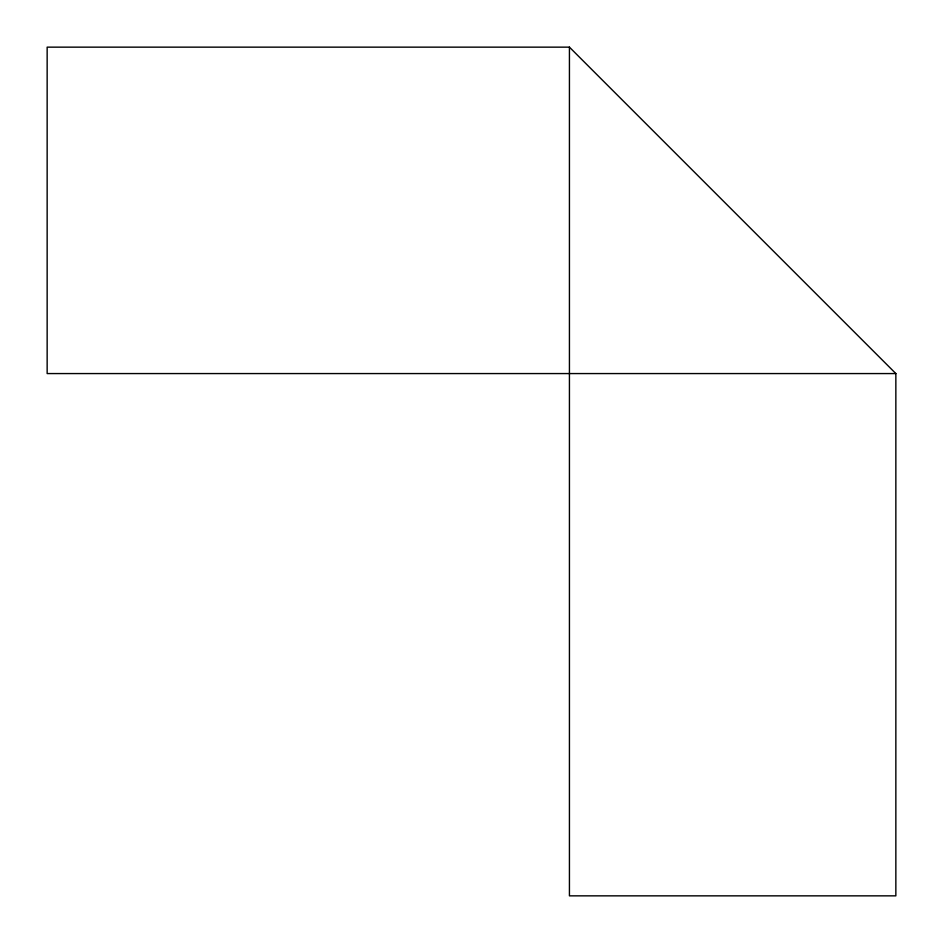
<?xml version="1.0" encoding="UTF-8"?>
<svg xmlns="http://www.w3.org/2000/svg" width="943" height="943" viewBox="0 0 943 943"><rect width="100%" height="100%" fill="white"/><g stroke="black" fill="none" stroke-linecap="round" stroke-linejoin="round"><path stroke-width="1.41" d="M569.431 47.15L47.15 47.15L47.15 373.569L895.85 373.569L895.85 895.85L569.431 895.85L569.431 47.15L895.85 373.569"/></g></svg>
